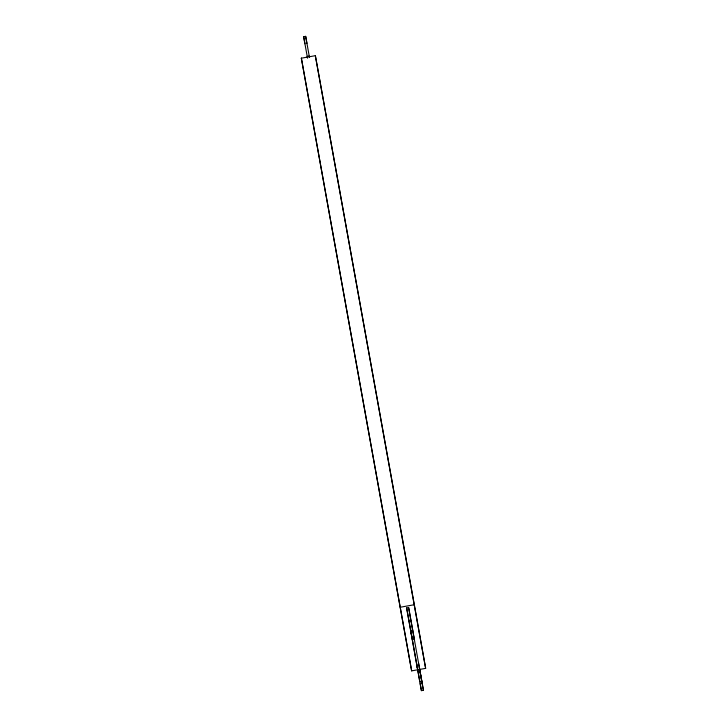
<?xml version="1.0" encoding="UTF-8"?>
<svg xmlns="http://www.w3.org/2000/svg" width="727" height="727" viewBox="0 0 727 727"><rect width="100%" height="100%" fill="white"/><g stroke="black" fill="none" stroke-linecap="round" stroke-linejoin="round"><path stroke-width="1.09" d="M304.931 43.784L303.668 36.713L305.667 36.35L309.466 57.415M307.185 56.433L309.184 56.079M301.351 58.196L315.354 55.679L414.317 604.719L425.649 668.358L411.646 670.876L301.351 58.196L411.646 670.876M400.313 607.236L414.317 604.719M417.334 668.031L406.629 607.926L408.629 607.572L414.281 639.024L412.282 639.387L419.842 681.808L421.842 681.453L408.629 607.572M409.019 621.294L411.019 620.931M412.709 630.191L410.71 630.545L411.964 637.624L413.972 637.261M422.151 683.216L420.151 683.58L421.415 690.65L423.414 690.286L418.579 663.351M425.649 668.358L315.354 55.679M419.334 667.668L423.414 690.286M303.668 36.713L307.521 58.196M406.629 607.926L412.282 639.387M416.58 663.715L421.415 690.65M305.667 36.35L306.93 43.42"/></g></svg>
